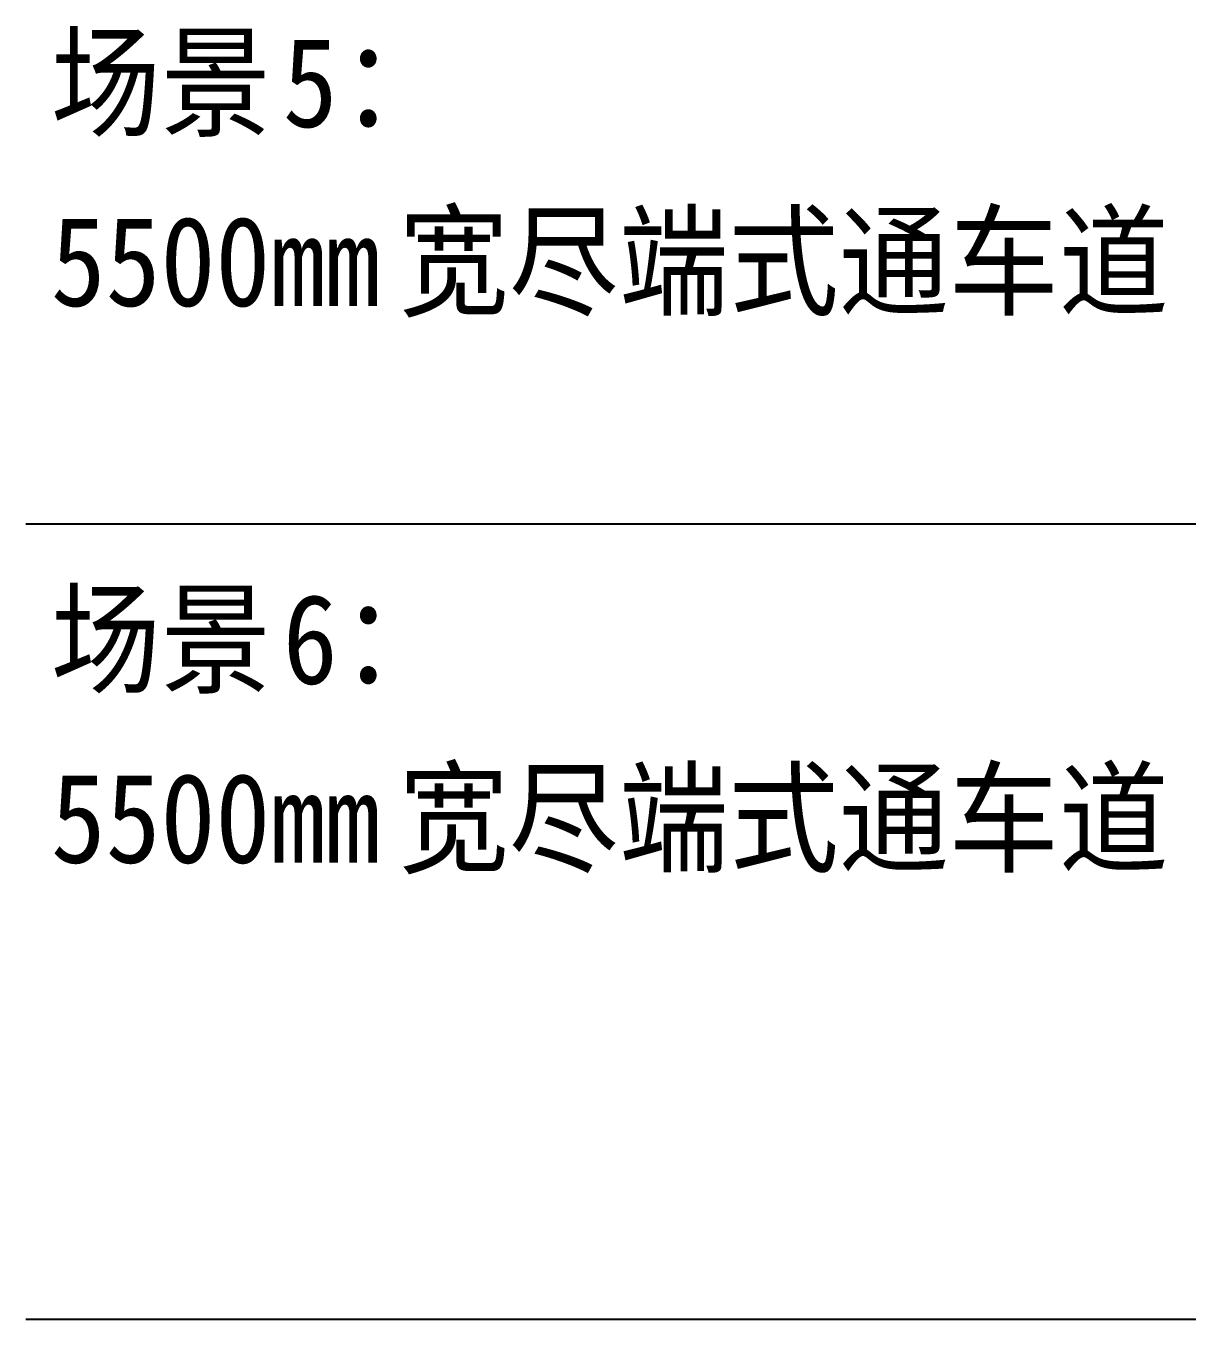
# Model space of a CAD drawing. Header units: millimetres. Extents: x 1999 to 339054, y 2304 to 409814.
# Drawn here: x 124054 to 182453, y 137814 to 202853 of the extents above; entities that cross this region are included whole.
import ezdxf

# ---------------------------------------------------------------- set-up
doc = ezdxf.new("R2010")
doc.units = ezdxf.units.MM
doc.linetypes.add('DASH', pattern=[0.35, 0.25, -0.1])
doc.layers.add('_总工室限额审核-意见及云线', color=30, linetype='DASH')
doc.styles.add('黑体', font='', dxfattribs={"width": 0.9})
doc.styles.get('黑体').set_extended_font_data('SimHei')

msp = doc.modelspace()

# ---------------------------------------------------------------- linework, layer by layer
for p, q in [((124054, 177814), (339054, 177814)), ((124054, 137814), (339054, 137814))]:
    msp.add_line(p, q)

# ---------------------------------------------------------------- texts
at = {"layer": '_总工室限额审核-意见及云线', "style": '黑体', "width": 0.9}
for s, height, p in [('场景', 4506.3, (125309, 197763)), ('5', 4506, (136974, 197763)), ('：', 4506, (139891, 197763)), ('宽尽端式通车道', 4506.3, (142807, 188763)), ('5500mm', 4506.3, (125309, 188763)), ('场景', 4506.3, (125309, 169763)), ('6', 4506, (136974, 169763)), ('：', 4506, (139891, 169763)), ('宽尽端式通车道', 4506.3, (142807, 160763)), ('5500mm', 4506.3, (125309, 160763))]:
    msp.add_text(s, height=height, dxfattribs=at).set_placement(p)

doc.saveas('drawing.dxf')
